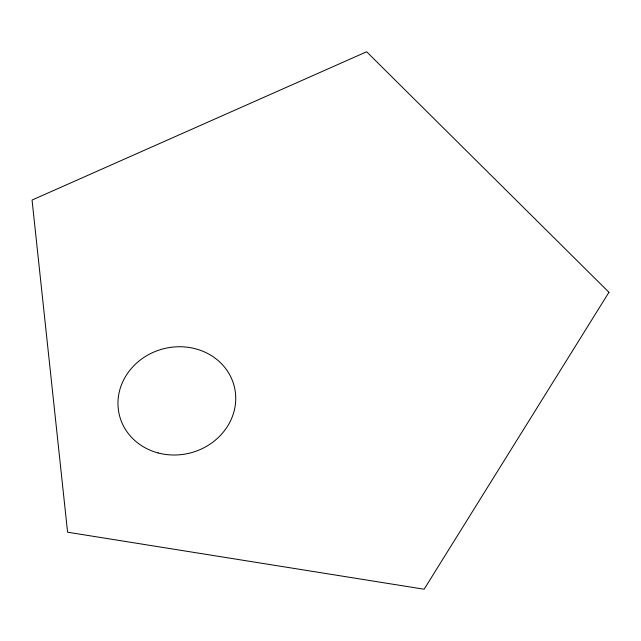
<?xml version="1.0" encoding="UTF-8"?>
<svg xmlns="http://www.w3.org/2000/svg" width="641" height="641" viewBox="0 0 641 641"><rect width="100%" height="100%" fill="white"/><g stroke="black" fill="none" stroke-linecap="round" stroke-linejoin="round"><path stroke-width="0.96" d="M608.95 292.296L424.126 589.223L67.585 532.206L32.05 200.056L366.636 51.777L608.95 292.296M158.175 452.955A59.204 53.788 -14.3 0 0 234.55 387.637A59.204 53.788 -14.3 0 0 137.807 362.037A59.204 53.788 -14.3 0 0 158.175 452.955"/></g></svg>
